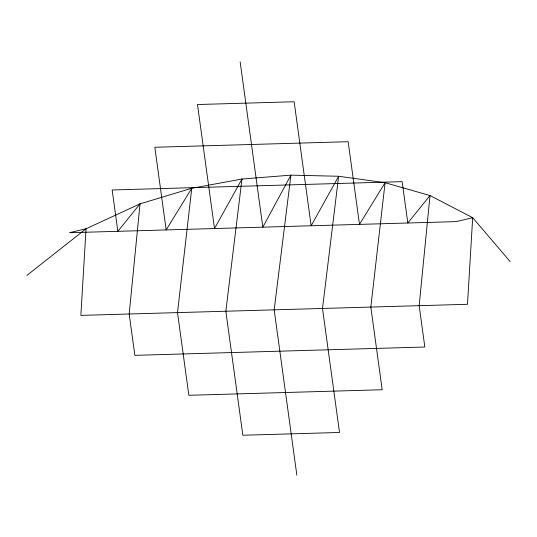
<?xml version="1.0" encoding="UTF-8"?>
<svg xmlns="http://www.w3.org/2000/svg" width="537" height="537" viewBox="0 0 537 537"><rect width="100%" height="100%" fill="white"/><g stroke="black" fill="none" stroke-linecap="round" stroke-linejoin="round"><path stroke-width="0.81" d="M26.85 275.434L86.048 228.775L140.029 203.859L191.769 188.252L241.979 179.036L290.913 175.143L338.639 176.264L385.089 182.708L430.009 195.542L472.688 217.686L510.15 261.566M240.146 61.802L262.828 227.158L290.913 175.143L274.172 309.842L296.854 475.198M86.048 228.775L80.852 315.387L467.492 304.291L472.688 217.686L456.148 221.613L69.508 232.709L86.048 228.775M140.029 203.859L129.182 313.997L134.854 355.34L424.834 347.016L419.162 305.681L430.009 195.542L407.818 223.003L402.146 181.66L112.166 189.984L117.838 231.319L140.029 203.859M191.769 188.252L177.512 312.615L188.849 395.292L382.169 389.741L370.832 307.063L385.089 182.708L359.488 224.385L348.151 141.708L154.831 147.259L166.168 229.937L191.769 188.252M241.979 179.036L225.842 311.225L242.852 435.245L339.512 432.473L322.502 308.453L338.639 176.264L311.158 225.775L294.148 101.755L197.488 104.527L214.498 228.547L241.979 179.036"/></g></svg>
